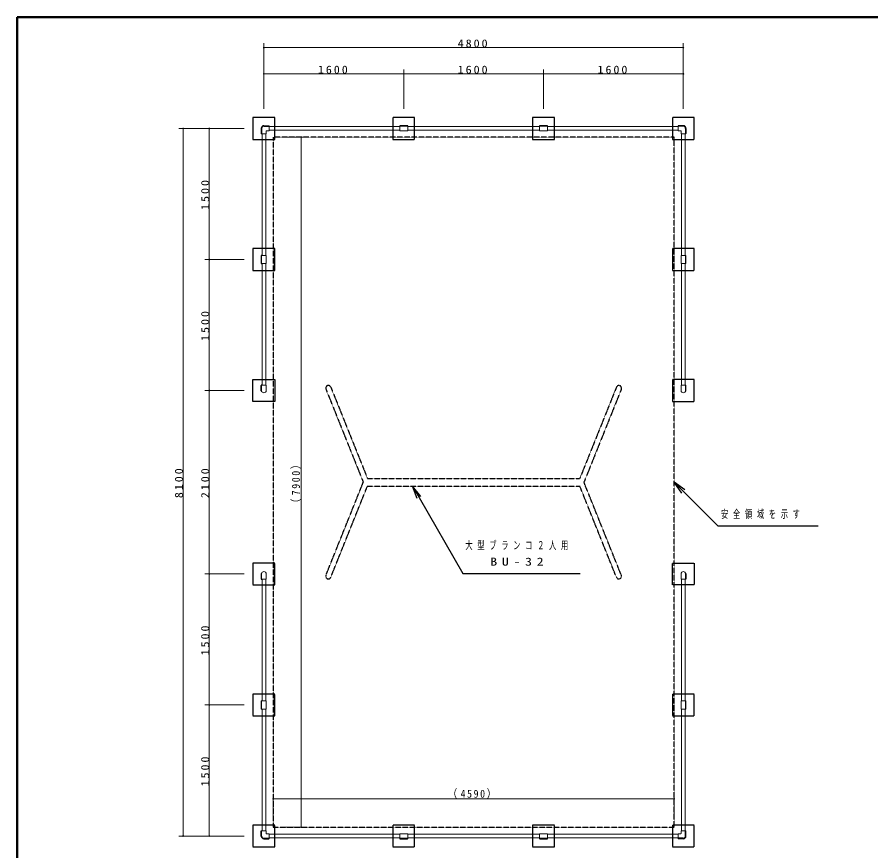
# Model space of a CAD drawing. Units: millimetres at full size. Extents: x -19540 to 0, y -3090 to 13350.
# Drawn here: x -19250 to -9478, y 3804 to 13350 of the extents above; entities that cross this region are included whole.
import ezdxf

# ---------------------------------------------------------------- set-up
doc = ezdxf.new("R2010")
doc.units = ezdxf.units.MM
doc.linetypes.add('USER3', pattern=[8, 3, -1, 1, -1, 1, -1])
doc.linetypes.add('USER4', pattern=[8, 5, -3])
for name, color, linetype, lineweight in [('A3図枠', 7, 'Continuous', 25), ('線', 2, 'Continuous', 25), ('補助', 2, 'Continuous', 13)]:
    doc.layers.add(name, color=color, linetype=linetype, lineweight=lineweight)
doc.styles.add('ＭＳ ゴシック', font='')
doc.styles.get('ＭＳ ゴシック').set_extended_font_data('MS Gothic')

# ---------------------------------------------------------------- blocks, each defined once
blk = doc.blocks.new('dimension_origin')
at = {"color": 0, "linetype": 'Continuous', "lineweight": -2}
blk.add_circle((0, 0), 1.25, dxfattribs=at)

msp = doc.modelspace()

# ---------------------------------------------------------------- linework, layer by layer
at = {"layer": 'A3図枠', "lineweight": 50}
for p, q in [((-19250, 13350), (-19250, 0)), ((0, 13350), (-19250, 13350))]:
    msp.add_line(p, q, dxfattribs=at)
at = {"layer": '線'}
for p, q in [((-16455.5, 12075), (-16455.5, 12017)), ((-16451.5, 12075), (-16451.5, 12015)), ((-16425, 12105.5), (-16367, 12105.5)), ((-16425, 12101.5), (-16365, 12101.5)), ((-14781, 12105.5), (-14869, 12105.5)), ((-13181, 12105.5), (-13269, 12105.5)), ((-11625, 12101.5), (-11685, 12101.5)), ((-11625, 12105.5), (-11683, 12105.5)), ((-11598.5, 12075), (-11598.5, 12015)), ((-11594.5, 12075), (-11594.5, 12017)), ((-16455.5, 10619), (-16455.5, 10531)), ((-11594.5, 10531), (-11594.5, 10619)), ((-16455.5, 9070), (-16455.5, 9133)), ((-11594.5, 9070), (-11594.5, 9133)), ((-16453.5, 9068), (-16450.559, 9068)), ((-11596.5, 9068), (-11599.441, 9068)), ((-16455.5, 6980), (-16455.5, 6917)), ((-16453.5, 6982), (-16450.559, 6982)), ((-11596.5, 6982), (-11599.441, 6982)), ((-11594.5, 6980), (-11594.5, 6917)), ((-16455.5, 5519), (-16455.5, 5431)), ((-11594.5, 5431), (-11594.5, 5519)), ((-16455.5, 3975), (-16455.5, 4033)), ((-16451.5, 3975), (-16451.5, 4035)), ((-11598.5, 3975), (-11598.5, 4035)), ((-11594.5, 3975), (-11594.5, 4033)), ((-16425, 3948.5), (-16365, 3948.5)), ((-16425, 3944.5), (-16367, 3944.5)), ((-14869, 3944.5), (-14781, 3944.5)), ((-13269, 3944.5), (-13181, 3944.5)), ((-11625, 3948.5), (-11685, 3948.5)), ((-11625, 3944.5), (-11683, 3944.5))]:
    msp.add_line(p, q, dxfattribs=at)
at = {"layer": '線', "color": 7, "lineweight": 13}
for p, q in [((-16398.5, 12046.5), (-16398.5, 12017)), ((-16396.5, 12048.5), (-16367, 12048.5)), ((-16365, 12103.5), (-16365, 12050.5)), ((-16365, 12096.35), (-14871, 12096.35)), ((-16365, 12053.65), (-14871, 12053.65)), ((-14871, 12103.5), (-14871, 12050.5)), ((-14781, 12101.5), (-14869, 12101.5)), ((-14781, 12048.5), (-14869, 12048.5)), ((-14779, 12103.5), (-14779, 12050.5)), ((-14779, 12096.35), (-13271, 12096.35)), ((-14779, 12053.65), (-13271, 12053.65)), ((-13271, 12103.5), (-13271, 12050.5)), ((-13181, 12101.5), (-13269, 12101.5)), ((-13181, 12048.5), (-13269, 12048.5)), ((-13179, 12103.5), (-13179, 12050.5)), ((-11685, 12096.35), (-13179, 12096.35)), ((-11685, 12053.65), (-13179, 12053.65)), ((-11685, 12103.5), (-11685, 12050.5)), ((-11653.5, 12048.5), (-11683, 12048.5)), ((-11651.5, 12046.5), (-11651.5, 12017)), ((-16453.5, 12015), (-16400.5, 12015)), ((-16446.35, 10621), (-16446.35, 12015)), ((-16403.65, 10621), (-16403.65, 12015)), ((-11596.5, 12015), (-11649.5, 12015)), ((-11646.35, 10621), (-11646.35, 12015)), ((-11603.65, 10621), (-11603.65, 12015)), ((-16453.5, 10621), (-16400.5, 10621)), ((-16451.5, 10619), (-16451.5, 10531)), ((-16398.5, 10619), (-16398.5, 10531)), ((-11651.5, 10531), (-11651.5, 10619)), ((-11596.5, 10621), (-11649.5, 10621)), ((-11598.5, 10531), (-11598.5, 10619)), ((-16453.5, 10529), (-16400.5, 10529)), ((-16446.35, 9135), (-16446.35, 10529)), ((-16403.65, 9135), (-16403.65, 10529)), ((-11596.5, 10529), (-11649.5, 10529)), ((-11646.35, 9135), (-11646.35, 10529)), ((-11603.65, 9135), (-11603.65, 10529)), ((-16453.5, 9135), (-16400.5, 9135)), ((-16451.5, 9075), (-16451.5, 9135)), ((-16398.5, 9075), (-16398.5, 9133)), ((-11651.5, 9075), (-11651.5, 9133)), ((-11596.5, 9135), (-11649.5, 9135)), ((-11598.5, 9075), (-11598.5, 9135)), ((-16451.5, 6975), (-16451.5, 6915)), ((-16398.5, 6975), (-16398.5, 6917)), ((-11651.5, 6975), (-11651.5, 6917)), ((-11598.5, 6975), (-11598.5, 6915)), ((-16453.5, 6915), (-16400.5, 6915)), ((-16446.35, 6915), (-16446.35, 5521)), ((-16403.65, 6915), (-16403.65, 5521)), ((-11596.5, 6915), (-11649.5, 6915)), ((-11646.35, 6915), (-11646.35, 5521)), ((-11603.65, 6915), (-11603.65, 5521)), ((-16453.5, 5521), (-16400.5, 5521)), ((-16451.5, 5519), (-16451.5, 5431)), ((-16398.5, 5519), (-16398.5, 5431)), ((-11651.5, 5431), (-11651.5, 5519)), ((-11596.5, 5521), (-11649.5, 5521)), ((-11598.5, 5431), (-11598.5, 5519)), ((-16453.5, 5429), (-16400.5, 5429)), ((-16446.35, 5429), (-16446.35, 4035)), ((-16403.65, 5429), (-16403.65, 4035)), ((-11596.5, 5429), (-11649.5, 5429)), ((-11646.35, 5429), (-11646.35, 4035)), ((-11603.65, 5429), (-11603.65, 4035)), ((-16453.5, 4035), (-16400.5, 4035)), ((-16398.5, 4003.5), (-16398.5, 4033)), ((-11651.5, 4003.5), (-11651.5, 4033)), ((-11596.5, 4035), (-11649.5, 4035)), ((-16396.5, 4001.5), (-16367, 4001.5)), ((-16365, 3946.5), (-16365, 3999.5)), ((-16365, 3996.35), (-14871, 3996.35)), ((-16365, 3953.65), (-14871, 3953.65)), ((-14871, 3946.5), (-14871, 3999.5)), ((-14869, 4001.5), (-14781, 4001.5)), ((-14869, 3948.5), (-14781, 3948.5)), ((-14779, 3946.5), (-14779, 3999.5)), ((-14779, 3996.35), (-13271, 3996.35)), ((-14779, 3953.65), (-13271, 3953.65)), ((-13271, 3946.5), (-13271, 3999.5)), ((-13269, 4001.5), (-13181, 4001.5)), ((-13269, 3948.5), (-13181, 3948.5)), ((-13179, 3946.5), (-13179, 3999.5)), ((-11685, 3996.35), (-13179, 3996.35)), ((-11685, 3953.65), (-13179, 3953.65)), ((-11685, 3946.5), (-11685, 3999.5)), ((-11653.5, 4001.5), (-11683, 4001.5))]:
    msp.add_line(p, q, dxfattribs=at)
at = {"layer": '線', "linetype": 'USER3'}
for p, q in [((-15715.519, 9090.388), (-15287.707, 8025)), ((-15659.376, 9112.933), (-15240.401, 8069.55)), ((-12390.624, 9112.933), (-12809.599, 8069.55)), ((-12334.481, 9090.388), (-12762.293, 8025)), ((-15715.519, 6959.612), (-15287.707, 8025)), ((-15240.401, 8069.55), (-12809.599, 8069.55)), ((-12334.481, 6959.612), (-12762.293, 8025)), ((-15659.376, 6937.067), (-15240.401, 7980.45)), ((-15240.401, 7980.45), (-12809.599, 7980.45)), ((-12390.624, 6937.067), (-12809.599, 7980.45))]:
    msp.add_line(p, q, dxfattribs=at)
at = {"layer": '線', "color": 4, "linetype": 'USER4'}
for points in [[(-16550, 11950), (-16300, 11950), (-16300, 12200), (-16550, 12200)], [(-14950, 11950), (-14700, 11950), (-14700, 12200), (-14950, 12200)], [(-13350, 11950), (-13100, 11950), (-13100, 12200), (-13350, 12200)], [(-11750, 11950), (-11500, 11950), (-11500, 12200), (-11750, 12200)], [(-16550, 10450), (-16300, 10450), (-16300, 10700), (-16550, 10700)], [(-11750, 10450), (-11500, 10450), (-11500, 10700), (-11750, 10700)], [(-16550, 9200), (-16300, 9200), (-16300, 8950), (-16550, 8950)], [(-11750, 8950), (-11500, 8950), (-11500, 9200), (-11750, 9200)], [(-16550, 6850), (-16300, 6850), (-16300, 7100), (-16550, 7100)], [(-11750, 7100), (-11500, 7100), (-11500, 6850), (-11750, 6850)], [(-16550, 5350), (-16300, 5350), (-16300, 5600), (-16550, 5600)], [(-11750, 5350), (-11500, 5350), (-11500, 5600), (-11750, 5600)], [(-16550, 3850), (-16300, 3850), (-16300, 4100), (-16550, 4100)], [(-14950, 3850), (-14700, 3850), (-14700, 4100), (-14950, 4100)], [(-13350, 3850), (-13100, 3850), (-13100, 4100), (-13350, 4100)], [(-11750, 3850), (-11500, 3850), (-11500, 4100), (-11750, 4100)]]:
    msp.add_lwpolyline(points, close=True, dxfattribs=at)
at = {"layer": '線', "linetype": 'USER3'}
msp.add_lwpolyline([(-16320, 4075), (-11730, 4075), (-11730, 11975), (-16320, 11975)], close=True, dxfattribs=at)
at = {"layer": '線'}
for centre, radius, start, end in [((-16425, 12075), 30.5, 90, 180), ((-16425, 12075), 26.5, 90, 180), ((-14869, 12103.5), 2, 90, 180), ((-14781, 12103.5), 2, 0, 90), ((-13269, 12103.5), 2, 90, 180), ((-13181, 12103.5), 2, 0, 90), ((-11625, 12075), 30.5, 0, 90), ((-11625, 12075), 26.5, 0, 90), ((-16453.5, 10619), 2, 90, 180), ((-11596.5, 10619), 2, 0, 90), ((-16453.5, 10531), 2, 180, 270), ((-11596.5, 10531), 2, 270, 0), ((-16453.5, 9133), 2, 90, 180), ((-11596.5, 9133), 2, 0, 90), ((-16453.5, 9070), 2, 180, 270), ((-11596.5, 9070), 2, 270, 0), ((-16453.5, 6980), 2, 90, 180), ((-11596.5, 6980), 2, 0, 90), ((-16453.5, 6917), 2, 180, 270), ((-11596.5, 6917), 2, 270, 0), ((-16453.5, 5519), 2, 90, 180), ((-11596.5, 5519), 2, 0, 90), ((-16453.5, 5431), 2, 180, 270), ((-11596.5, 5431), 2, 270, 0), ((-16425, 3975), 30.5, 180, 270), ((-16425, 3975), 26.5, 180, 270), ((-14869, 3946.5), 2, 180, 270), ((-14781, 3946.5), 2, 270, 0), ((-13269, 3946.5), 2, 180, 270), ((-13181, 3946.5), 2, 270, 0), ((-11625, 3975), 30.5, 270, 0), ((-11625, 3975), 26.5, 270, 0)]:
    msp.add_arc(centre, radius, start, end, dxfattribs=at)
at = {"layer": '線', "color": 7, "lineweight": 13}
for centre, radius, start, end in [((-16396.5, 12046.5), 2, 90, 180), ((-16367, 12103.5), 2, 0, 90), ((-16367, 12050.5), 2, 270, 0), ((-14869, 12099.5), 2, 90, 180), ((-14869, 12050.5), 2, 180, 270), ((-14781, 12099.5), 2, 0, 90), ((-14781, 12050.5), 2, 270, 0), ((-13269, 12099.5), 2, 90, 180), ((-13269, 12050.5), 2, 180, 270), ((-13181, 12099.5), 2, 0, 90), ((-13181, 12050.5), 2, 270, 0), ((-11683, 12103.5), 2, 90, 180), ((-11683, 12050.5), 2, 180, 270), ((-11653.5, 12046.5), 2, 0, 90), ((-16453.5, 12017), 2, 180, 270), ((-16400.5, 12017), 2, 270, 0), ((-11649.5, 12017), 2, 180, 270), ((-11596.5, 12017), 2, 270, 0), ((-16449.5, 10619), 2, 90, 180), ((-16400.5, 10619), 2, 0, 90), ((-11649.5, 10619), 2, 90, 180), ((-11600.5, 10619), 2, 0, 90), ((-16449.5, 10531), 2, 180, 270), ((-16400.5, 10531), 2, 270, 0), ((-11649.5, 10531), 2, 180, 270), ((-11600.5, 10531), 2, 270, 0), ((-16400.5, 9133), 2, 0, 90), ((-11649.5, 9133), 2, 90, 180), ((-16425, 9075), 26.5, 180, 0), ((-11625, 9075), 26.5, 180, 0), ((-16425, 6975), 26.5, 0, 180), ((-11625, 6975), 26.5, 0, 180), ((-16400.5, 6917), 2, 270, 0), ((-11649.5, 6917), 2, 180, 270), ((-16449.5, 5519), 2, 90, 180), ((-16400.5, 5519), 2, 0, 90), ((-11649.5, 5519), 2, 90, 180), ((-11600.5, 5519), 2, 0, 90), ((-16449.5, 5431), 2, 180, 270), ((-16400.5, 5431), 2, 270, 0), ((-11649.5, 5431), 2, 180, 270), ((-11600.5, 5431), 2, 270, 0), ((-16453.5, 4033), 2, 90, 180), ((-16400.5, 4033), 2, 0, 90), ((-11649.5, 4033), 2, 90, 180), ((-11596.5, 4033), 2, 0, 90), ((-16396.5, 4003.5), 2, 180, 270), ((-16367, 3999.5), 2, 0, 90), ((-16367, 3946.5), 2, 270, 0), ((-14869, 3999.5), 2, 90, 180), ((-14869, 3950.5), 2, 180, 270), ((-14781, 3999.5), 2, 0, 90), ((-14781, 3950.5), 2, 270, 0), ((-13269, 3999.5), 2, 90, 180), ((-13269, 3950.5), 2, 180, 270), ((-13181, 3999.5), 2, 0, 90), ((-13181, 3950.5), 2, 270, 0), ((-11683, 3999.5), 2, 90, 180), ((-11683, 3946.5), 2, 180, 270), ((-11653.5, 4003.5), 2, 270, 0)]:
    msp.add_arc(centre, radius, start, end, dxfattribs=at)
at = {"layer": '線', "linetype": 'USER3'}
for centre, start, end in [((-15687.448, 9101.661), 21.87817, 201.87817), ((-12362.552, 9101.661), 338.12183, 158.12183), ((-15687.448, 6948.339), 158.12183, 338.12183), ((-12362.552, 6948.339), 201.87817, 21.87817)]:
    msp.add_arc(centre, 30.25, start, end, dxfattribs=at)
at = {"layer": '補助'}
for p, q in [((-16425, 12300), (-16425, 13050)), ((-16425, 13000), (-11625, 13000)), ((-11625, 12300), (-11625, 13050)), ((-16425, 12300), (-16425, 12750)), ((-14825, 12300), (-14825, 12750)), ((-14825, 12300), (-14825, 12750)), ((-13225, 12300), (-13225, 12750)), ((-13225, 12300), (-13225, 12750)), ((-11625, 12300), (-11625, 12750)), ((-16425, 12700), (-14825, 12700)), ((-14825, 12700), (-13225, 12700)), ((-13225, 12700), (-11625, 12700)), ((-16650, 12075), (-17400, 12075)), ((-17350, 3975), (-17350, 12075)), ((-16650, 12075), (-17100, 12075)), ((-17050, 10575), (-17050, 12075)), ((-16200, 11975), (-15950, 11975)), ((-16000, 11975), (-16000, 4075)), ((-16650, 10575), (-17100, 10575)), ((-16650, 10575), (-17100, 10575)), ((-17050, 9075), (-17050, 10575)), ((-16650, 9075), (-17100, 9075)), ((-16650, 9075), (-17100, 9075)), ((-17050, 6975), (-17050, 9075)), ((-16650, 6975), (-17100, 6975)), ((-16650, 6975), (-17100, 6975)), ((-17050, 5475), (-17050, 6975)), ((-16650, 5475), (-17100, 5475)), ((-16650, 5475), (-17100, 5475)), ((-17050, 3975), (-17050, 5475)), ((-16320, 4200), (-16320, 4450)), ((-16320, 4400), (-11730, 4400)), ((-11730, 4200), (-11730, 4450)), ((-16200, 4075), (-15950, 4075)), ((-16650, 3975), (-17400, 3975)), ((-16650, 3975), (-17100, 3975))]:
    msp.add_line(p, q, dxfattribs=at)
at = {"layer": '補助', "lineweight": 25}
for p, q in [((-11641.612, 7901.256), (-11730, 8025)), ((-11606.256, 7936.612), (-11730, 8025)), ((-11730, 8025), (-11623.934, 7918.934)), ((-14671.651, 7838.046), (-14725, 7980.45)), ((-14628.349, 7863.046), (-14725, 7980.45)), ((-14725, 7980.45), (-14650, 7850.546)), ((-11623.934, 7918.934), (-11230, 7525)), ((-14650, 7850.546), (-14147.65, 6980.45)), ((-11230, 7525), (-11180, 7525)), ((-11180, 7525), (-10081.304, 7525)), ((-14147.65, 6980.45), (-14097.65, 6980.45)), ((-14097.65, 6980.45), (-12806.484, 6980.45))]:
    msp.add_line(p, q, dxfattribs=at)

# ---------------------------------------------------------------- block references
at = {"layer": '補助', "xscale": 3.33, "yscale": 3.33}
for p in [(-16425, 13000), (-16425, 12700), (-14825, 12700), (-13225, 12700), (-16320, 4400)]:
    msp.add_blockref('dimension_origin', p, dxfattribs=at)
for p, rotation in [((-11625, 13000), 180), ((-14825, 12700), 180), ((-13225, 12700), 180), ((-11625, 12700), 180), ((-17350, 12075), 270), ((-17050, 12075), 270), ((-16000, 11975), 270), ((-17050, 10575), 90), ((-17050, 10575), 270), ((-17050, 9075), 90), ((-17050, 9075), 270), ((-17050, 6975), 90), ((-17050, 6975), 270), ((-17050, 5475), 90), ((-17050, 5475), 270), ((-11730, 4400), 180), ((-16000, 4075), 90), ((-17350, 3975), 90), ((-17050, 3975), 90)]:
    msp.add_blockref('dimension_origin', p, dxfattribs=dict(at, rotation=rotation))

# ---------------------------------------------------------------- texts
at = {"layer": '補助', "char_height": 91.64, "style": 'ＭＳ ゴシック'}
for s, insert, attachment_point in [('\\T1.33;\\W1.1;4800', (-14025, 13001), 8), ('\\T1.33;\\W1.1;1600', (-15625, 12701), 8), ('\\T1.33;\\W1.1;1600', (-14025, 12701), 8), ('\\T1.33;\\W1.1;1600', (-12425, 12701), 8), ('\\T1.64;\\W0.65;安全領域を示す', (-11193.75, 7706.25), 1), ('\\T1.64;\\W0.65;大型ブランコ２人用', (-13503.9, 7349.2), 2), ('\\T1.64;\\W1.3;BU-32', (-13503.9, 7161.7), 2), ('\\T1.33;\\W0.9;（4590）', (-14025, 4401), 8)]:
    msp.add_mtext(s, dxfattribs=dict(at, insert=insert, attachment_point=attachment_point))
at = {"layer": '補助', "char_height": 91.64, "attachment_point": 8, "rotation": 90, "style": 'ＭＳ ゴシック'}
for s, insert in [('\\T1.33;\\W1.1;1500', (-17051, 11325)), ('\\T1.33;\\W1.1;1500', (-17051, 9825)), ('\\T1.33;\\W0.9;（7900）', (-16001, 8025)), ('\\T1.33;\\W1.1;8100', (-17351, 8025)), ('\\T1.33;\\W1.1;2100', (-17051, 8025)), ('\\T1.33;\\W1.1;1500', (-17051, 6225)), ('\\T1.33;\\W1.1;1500', (-17051, 4725))]:
    msp.add_mtext(s, dxfattribs=dict(at, insert=insert))

doc.saveas('drawing.dxf')
